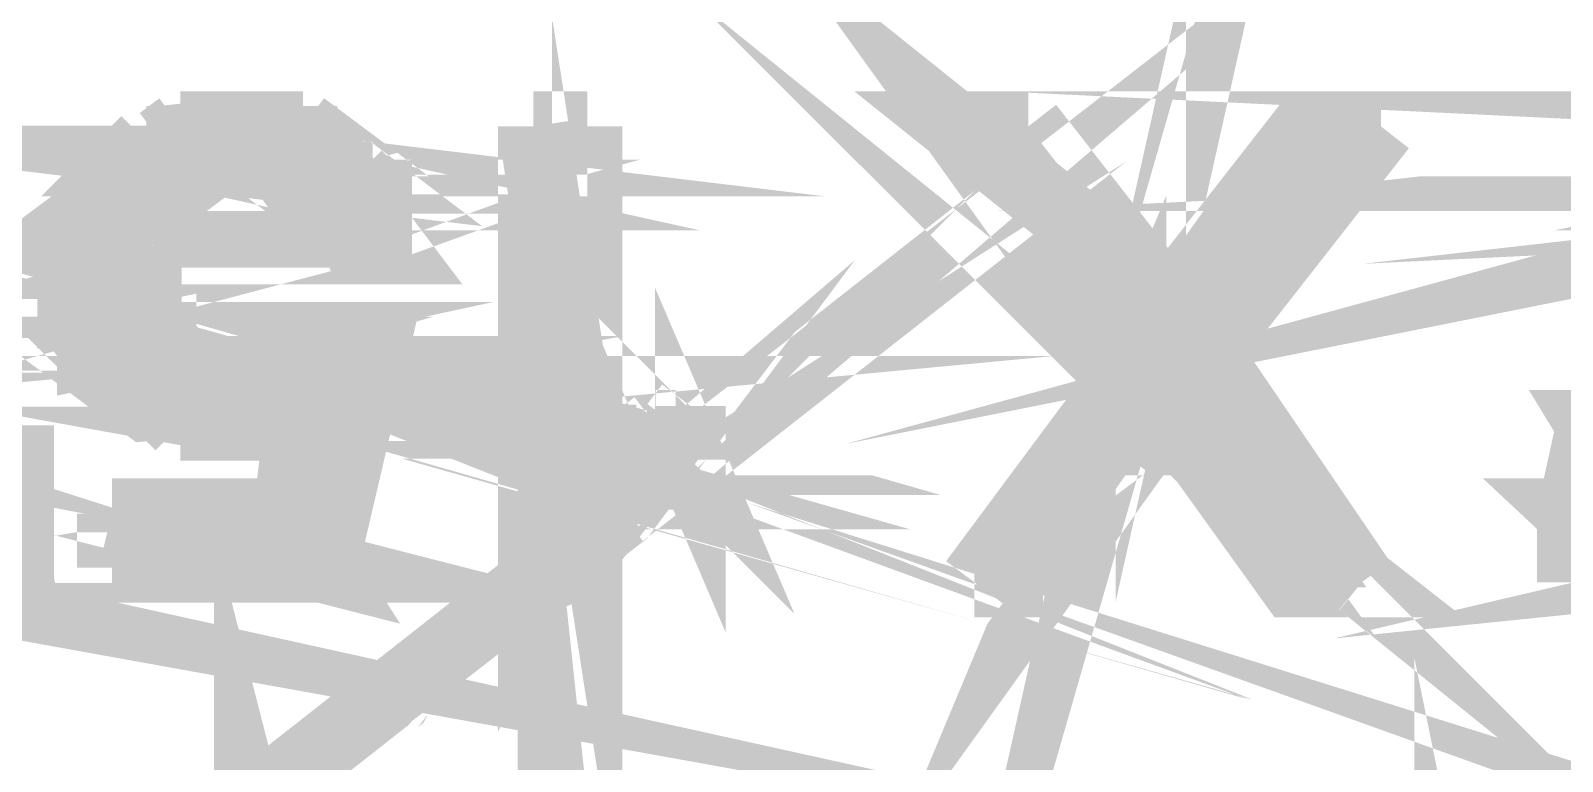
# Model space of a CAD drawing. Header units: inches. Extents: x -524 to 1067, y -71 to 1110.
# Drawn here: x 522.4 to 542.52, y 544.49 to 554.09 of the extents above; entities that cross this region are included whole.
import ezdxf

# ---------------------------------------------------------------- set-up
doc = ezdxf.new("R2010")
doc.units = ezdxf.units.IN
doc.header["$MEASUREMENT"] = 0
doc.layers.add('H', color=7, linetype='Continuous')
doc.layers.add('P', color=7, linetype='Continuous')

msp = doc.modelspace()

# ---------------------------------------------------------------- hatches: boundary and pattern name
at = {"layer": 'H', "linetype": 'Continuous'}
for points in [[(524.1781324295769, 552.5702747520654), (524.3679239997484, 552.8294132421072), (526.0431995902995, 552.8294132421072), (526.2366409983588, 552.5702747520654), (526.4957794884003, 552.5702747520654), (526.4957794884003, 552.3768333440061), (523.7255525314761, 552.3768333440061), (523.9189939395353, 552.5702747520654), (524.1781324295769, 552.5702747520654)], [(529.7112866676503, 548.1941191244599), (529.0032181173954, 546.7743321860626), (529.0032181173954, 552.8294132421072), (529.7112866676503, 552.8294132421072), (529.7112866676503, 548.1941191244599)], [(537.1168077422217, 550.7672548354373), (537.1168077422217, 550.5117661832835), (536.9233663341624, 549.6102562249696), (534.605719275339, 552.8294132421072), (535.5072292336529, 552.8294132421072), (537.1168077422217, 550.7672548354373)], [(537.8248762924763, 549.8000477951408), (537.3759462322635, 550.2526276932418), (537.3759462322635, 550.2526276932418), (537.6314348844171, 550.5738134273779), (537.6314348844171, 550.7672548354373), (539.2410133929859, 552.8294132421072), (540.1425233512998, 552.8294132421072), (537.3759462322635, 550.2526276932418), (537.3759462322635, 550.2526276932418), (540.1425233512998, 552.8294132421072), (537.8248762924763, 549.8000477951408), (537.8248762924763, 549.8000477951408)], [(523.4700638793222, 552.1176948539643), (524.8862009798318, 552.3768333440061), (524.62706248979, 552.1176948539643), (523.4700638793222, 552.1176948539643)], [(523.4700638793222, 552.1176948539643), (524.8862009798318, 552.3768333440061), (525.0759925500031, 552.3768333440061), (523.4700638793222, 552.1176948539643)], [(523.4700638793222, 552.1176948539643), (523.7255525314761, 552.3768333440061), (525.0759925500031, 552.3768333440061), (523.4700638793222, 552.1176948539643)], [(526.6855710585719, 552.1176948539643), (525.0759925500031, 552.3768333440061), (525.5285724481041, 552.3768333440061), (526.6855710585719, 552.1176948539643)], [(526.6855710585719, 552.1176948539643), (525.0759925500031, 552.3768333440061), (526.4957794884003, 552.3768333440061), (526.6855710585719, 552.1176948539643)], [(525.5285724481041, 552.1176948539643), (525.5285724481041, 552.3768333440061), (526.6855710585719, 552.1176948539643), (525.5285724481041, 552.1176948539643)], [(523.4700638793222, 551.9279032837931), (523.4700638793222, 552.1176948539643), (524.3679239997484, 552.1176948539643), (524.1781324295769, 551.9279032837931), (523.4700638793222, 551.9279032837931)], [(526.0431995902995, 551.9279032837931), (525.7877109381457, 552.1176948539643), (526.9447095486134, 551.9279032837931), (526.0431995902995, 551.9279032837931)], [(526.9447095486134, 551.9279032837931), (525.7877109381457, 552.1176948539643), (526.6855710585719, 552.1176948539643), (526.9447095486134, 551.9279032837931)], [(523.2109253892806, 551.6687647937513), (523.4700638793222, 551.9279032837931), (524.1781324295769, 551.9279032837931), (524.1781324295769, 551.6687647937513), (523.9189939395353, 551.475323385692), (523.9189939395353, 550.9606962434967), (523.0174839812212, 550.7672548354373), (523.0174839812212, 550.9606962434967), (523.2109253892806, 551.2198347335383), (523.2109253892806, 551.6687647937513)], [(526.2366409983588, 551.2198347335383), (526.2366409983588, 551.6687647937513), (526.0431995902995, 551.9279032837931), (526.9447095486134, 551.9279032837931), (526.9447095486134, 551.475323385692), (527.2038480386552, 551.2198347335383), (526.2366409983588, 551.2198347335383)], [(523.0174839812212, 550.7672548354373), (523.9189939395353, 550.9606962434967), (523.9189939395353, 550.7672548354373), (523.0174839812212, 550.7672548354373)], [(523.0174839812212, 550.5117661832835), (523.0174839812212, 550.7672548354373), (523.9189939395353, 550.7672548354373), (523.9189939395353, 550.2526276932418), (524.1781324295769, 550.0591862851826), (523.2109253892806, 549.8000477951408), (523.2109253892806, 550.2526276932418), (523.0174839812212, 550.5117661832835)], [(536.9233663341624, 549.6102562249696), (537.1168077422217, 550.5117661832835), (537.3759462322635, 550.5117661832835), (537.3759462322635, 550.2526276932418), (536.9233663341624, 549.6102562249696)], [(537.3759462322635, 550.2526276932418), (537.6314348844171, 550.5117661832835), (537.6314348844171, 550.5738134273779), (537.3759462322635, 550.2526276932418)], [(536.9233663341624, 549.6102562249696), (537.3759462322635, 550.2526276932418), (537.8248762924763, 549.8000477951408), (539.9490819432406, 546.7743321860626), (536.9233663341624, 549.6102562249696)], [(523.4700638793222, 549.6102562249696), (523.2109253892806, 549.8000477951408), (524.1781324295769, 550.0591862851826), (524.1781324295769, 549.8000477951408), (524.3679239997484, 549.8000477951408), (523.4700638793222, 549.6102562249696)], [(526.2366409983588, 547.0334706761043), (526.0431995902995, 549.3511177349278), (526.0431995902995, 549.8000477951408), (526.2366409983588, 550.0591862851826), (526.9447095486134, 550.0591862851826), (526.2366409983588, 547.0334706761043)], [(523.4700638793222, 549.6102562249696), (524.3679239997484, 549.8000477951408), (524.3679239997484, 549.6102562249696), (523.4700638793222, 549.6102562249696)], [(526.0431995902995, 549.3511177349278), (525.7877109381457, 549.6102562249696), (526.0431995902995, 549.8000477951408), (526.0431995902995, 549.3511177349278)], [(523.7255525314761, 549.3511177349278), (523.4700638793222, 549.6102562249696), (525.0759925500031, 549.6102562249696), (523.7255525314761, 549.3511177349278)], [(523.7255525314761, 549.3511177349278), (525.0759925500031, 549.6102562249696), (526.0431995902995, 549.3511177349278), (523.7255525314761, 549.3511177349278)], [(526.0431995902995, 549.3511177349278), (525.0759925500031, 549.6102562249696), (525.5285724481041, 549.6102562249696), (526.0431995902995, 549.3511177349278)], [(526.0431995902995, 549.3511177349278), (525.5285724481041, 549.6102562249696), (525.7877109381457, 549.6102562249696), (526.0431995902995, 549.3511177349278)], [(536.9233663341624, 548.4496077766137), (535.7663677236947, 546.7743321860626), (534.7991606833982, 546.7743321860626), (536.9233663341624, 549.6102562249696), (537.3759462322635, 549.1576763268686), (537.1168077422217, 548.77079351075), (537.3759462322635, 549.1576763268686), (536.9233663341624, 548.643049184673), (536.9233663341624, 548.643049184673), (537.1168077422217, 548.9021876747148), (537.0511106602391, 548.643049184673), (536.9233663341624, 548.643049184673), (536.9233663341624, 548.643049184673), (536.9233663341624, 548.4496077766137)], [(539.9490819432406, 546.7743321860626), (537.3759462322635, 549.1576763268686), (536.9233663341624, 549.6102562249696), (539.9490819432406, 546.7743321860626)], [(524.3679239997484, 548.9021876747148), (524.1781324295769, 549.1576763268686), (523.9189939395353, 549.1576763268686), (523.7255525314761, 549.3511177349278), (526.0431995902995, 549.3511177349278), (526.0431995902995, 549.1576763268686), (525.7877109381457, 549.1576763268686), (525.5285724481041, 548.9021876747148), (524.3679239997484, 548.9021876747148)], [(526.2366409983588, 547.0334706761043), (525.7877109381457, 547.7415392263591), (526.0431995902995, 549.3511177349278), (526.2366409983588, 547.0334706761043)], [(531.1310736060477, 548.4496077766137), (530.871935116006, 548.9021876747148), (531.1310736060477, 549.1576763268686), (531.1310736060477, 548.4496077766137)], [(539.9490819432406, 546.7743321860626), (537.6314348844171, 548.9021876747148), (537.3759462322635, 548.9021876747148), (537.3759462322635, 549.1576763268686), (539.9490819432406, 546.7743321860626)], [(531.1310736060477, 548.4496077766137), (530.4230050557928, 548.643049184673), (530.6784937079465, 548.9021876747148), (531.1310736060477, 548.4496077766137)], [(531.1310736060477, 548.4496077766137), (530.6784937079465, 548.9021876747148), (530.871935116006, 548.9021876747148), (531.1310736060477, 548.4496077766137)], [(539.9490819432406, 546.7743321860626), (537.6314348844171, 548.643049184673), (537.6314348844171, 548.9021876747148), (539.9490819432406, 546.7743321860626)], [(529.9704251576918, 548.4496077766137), (530.163866565751, 548.643049184673), (530.4230050557928, 548.643049184673), (531.1310736060477, 548.4496077766137), (529.9704251576918, 548.4496077766137)], [(538.9818749029441, 546.7743321860626), (537.8248762924763, 548.4496077766137), (537.6314348844171, 548.643049184673), (539.9490819432406, 546.7743321860626), (538.9818749029441, 546.7743321860626)], [(529.7112866676503, 548.1941191244599), (531.1310736060477, 548.4496077766137), (530.871935116006, 548.1941191244599), (529.7112866676503, 548.1941191244599)], [(529.7112866676503, 548.1941191244599), (529.9704251576918, 548.4496077766137), (531.1310736060477, 548.4496077766137), (529.7112866676503, 548.1941191244599)], [(530.4230050557928, 547.9349806344184), (529.0032181173954, 546.7743321860626), (529.7112866676503, 548.1941191244599), (530.6784937079465, 548.1941191244599), (530.6784937079465, 547.9349806344184), (530.4230050557928, 547.9349806344184)], [(529.0032181173954, 546.7743321860626), (530.4230050557928, 547.9349806344184), (530.163866565751, 547.7415392263591), (529.0032181173954, 546.7743321860626)], [(523.4700638793222, 547.0334706761043), (523.4700638793222, 547.7415392263591), (526.2366409983588, 547.0334706761043), (523.4700638793222, 547.0334706761043)], [(526.2366409983588, 547.0334706761043), (523.4700638793222, 547.7415392263591), (525.7877109381457, 547.7415392263591), (526.2366409983588, 547.0334706761043)], [(529.0032181173954, 546.7743321860626), (529.9704251576918, 547.5480978182999), (529.9704251576918, 547.7415392263591), (530.163866565751, 547.7415392263591), (529.9704251576918, 547.5480978182999), (529.9704251576918, 547.4824007363173), (529.0032181173954, 546.7743321860626)], [(529.0032181173954, 546.7743321860626), (529.9704251576918, 547.4824007363173), (529.7112866676503, 547.2926091661459), (529.0032181173954, 546.7743321860626)], [(529.0032181173954, 546.7743321860626), (529.7112866676503, 547.2926091661459), (529.5214950974787, 547.0334706761043), (529.0032181173954, 546.7743321860626)], [(529.0032181173954, 546.7743321860626), (529.5214950974787, 547.0334706761043), (529.5214950974787, 546.7743321860626), (529.0032181173954, 546.7743321860626)]]:
    msp.add_hatch(color=256, dxfattribs=at).paths.add_polyline_path(points)

# ---------------------------------------------------------------- linework, layer by layer
at = {"layer": 'P', "const_width": 0.927058823529412}
for points in [[(537.1168077422217, 550.5117661832835), (536.8576692521799, 549.6102562249696), (537.1168077422217, 550.7672548354374), (537.1168077422217, 550.5117661832835)], [(530.3573079738105, 548.0006777164008), (530.163866565751, 547.7415392263592), (529.0032181173954, 546.8400292680451), (530.3573079738105, 548.0006777164008)], [(525.5285724481041, 552.3768333440062), (526.6855710585719, 552.1833919359469), (525.2694339580626, 552.3768333440062)], [(537.1168077422217, 550.7672548354374), (534.5400221933564, 552.8294132421072), (536.8576692521799, 549.6102562249696)], [(546.8363260377289, 551.9279032837932), (546.1282574874742, 551.7344618757338), (547.0954645277704, 551.9279032837932), (546.8363260377289, 551.9279032837932)], [(529.0032181173954, 552.8294132421072), (529.7112866676503, 548.2561663685544), (529.7112866676503, 552.8294132421072)], [(525.0759925500031, 549.6102562249696), (525.977502508317, 549.3511177349278), (525.2694339580626, 549.6102562249696)], [(525.977502508317, 552.8294132421072), (524.1124353475946, 552.6359718340477)], [(524.1124353475946, 552.6359718340477), (524.3679239997484, 552.8294132421072)], [(525.977502508317, 552.8294132421072), (524.1124353475946, 552.6359718340477)], [(524.1124353475946, 552.6359718340477), (526.2366409983588, 552.6359718340477), (525.977502508317, 552.8294132421072)], [(524.5613654078077, 552.8294132421072), (525.7877109381457, 552.8294132421072), (524.3679239997484, 552.8294132421072), (524.5613654078077, 552.8294132421072)], [(525.7877109381457, 552.8294132421072), (524.3679239997484, 552.8294132421072), (525.977502508317, 552.8294132421072), (525.7877109381457, 552.8294132421072)], [(524.3679239997484, 552.8294132421072), (525.977502508317, 552.8294132421072), (524.3679239997484, 552.8294132421072), (524.3679239997484, 552.8294132421072), (525.977502508317, 552.8294132421072), (524.3679239997484, 552.8294132421072)], [(525.977502508317, 552.8294132421072), (525.977502508317, 552.8294132421072), (524.3679239997484, 552.8294132421072)], [(525.5285724481041, 552.8294132421072), (524.5613654078077, 552.8294132421072)], [(524.5613654078077, 552.8294132421072), (524.8205038978492, 552.8294132421072)], [(525.5285724481041, 552.8294132421072), (524.5613654078077, 552.8294132421072), (525.7877109381457, 552.8294132421072), (525.5285724481041, 552.8294132421072)], [(525.2694339580626, 552.8294132421072), (525.0759925500031, 552.8294132421072), (524.8205038978492, 552.8294132421072), (525.0759925500031, 552.8294132421072)], [(525.2694339580626, 552.8294132421072), (524.8205038978492, 552.8294132421072), (525.5285724481041, 552.8294132421072), (525.2694339580626, 552.8294132421072)], [(524.8205038978492, 552.8294132421072), (525.5285724481041, 552.8294132421072)], [(525.5285724481041, 552.8294132421072), (524.8205038978492, 552.8294132421072)], [(524.8205038978492, 552.8294132421072), (524.8205038978492, 552.8294132421072)], [(525.5285724481041, 552.8294132421072), (524.8205038978492, 552.8294132421072)], [(524.8205038978492, 552.8294132421072), (525.5285724481041, 552.8294132421072), (525.5285724481041, 552.8294132421072), (524.8205038978492, 552.8294132421072)], [(525.0759925500031, 552.8294132421072), (525.2694339580626, 552.8294132421072)], [(529.7112866676503, 552.8294132421072), (529.0032181173954, 552.8294132421072)], [(529.0032181173954, 552.8294132421072), (529.7112866676503, 548.2561663685544)], [(529.7112866676503, 548.2561663685544), (529.0032181173954, 546.8400292680451), (529.0032181173954, 552.8294132421072)], [(537.1168077422217, 550.7672548354374), (534.5400221933564, 552.8294132421072), (535.5072292336529, 552.8294132421072)], [(535.5072292336529, 552.8294132421072), (537.1168077422217, 550.7672548354374)], [(558.2347697616751, 552.8294132421072), (554.2418471123005, 552.8294132421072), (558.2347697616751, 552.6359718340477), (558.2347697616751, 552.8294132421072)], [(540.1425233512998, 552.8294132421072), (537.3759462322635, 550.3183247752243), (537.8248762924763, 549.8657448771235)], [(540.1425233512998, 552.8294132421072), (537.3759462322635, 550.3183247752243)], [(537.3759462322635, 550.3183247752243), (539.1753163110034, 552.8294132421072), (540.1425233512998, 552.8294132421072)], [(537.3759462322635, 550.3183247752243), (539.1753163110034, 552.8294132421072)], [(539.1753163110034, 552.8294132421072), (537.5657378024348, 550.5117661832835)], [(539.1753163110034, 552.8294132421072), (537.5657378024348, 550.5117661832835)], [(537.5657378024348, 550.7672548354374), (539.1753163110034, 552.8294132421072)], [(537.8248762924763, 549.8657448771235), (540.1425233512998, 552.8294132421072)], [(558.2347697616751, 552.3768333440062), (554.2418471123005, 552.1833919359469), (558.2347697616751, 552.6359718340477), (558.2347697616751, 552.3768333440062)], [(563.0598554494936, 552.8294132421072), (559.1326298821014, 552.8294132421072), (563.0598554494936, 552.6359718340477)], [(526.430082406418, 552.3768333440062), (523.6598554494935, 552.3768333440062), (523.9189939395353, 552.6359718340477)], [(524.1124353475946, 552.6359718340477), (526.2366409983588, 552.6359718340477), (523.9189939395353, 552.6359718340477)], [(523.9189939395353, 552.6359718340477), (524.1124353475946, 552.6359718340477)], [(526.2366409983588, 552.6359718340477), (523.9189939395353, 552.6359718340477)], [(523.9189939395353, 552.6359718340477), (526.430082406418, 552.6359718340477), (526.2366409983588, 552.6359718340477)], [(523.9189939395353, 552.6359718340477), (526.430082406418, 552.6359718340477)], [(526.430082406418, 552.6359718340477), (523.9189939395353, 552.6359718340477), (523.9189939395353, 552.6359718340477), (526.430082406418, 552.6359718340477)], [(523.9189939395353, 552.6359718340477), (526.430082406418, 552.3768333440062), (526.430082406418, 552.6359718340477)], [(523.9189939395353, 552.6359718340477), (526.430082406418, 552.3768333440062)], [(548.964181526381, 552.6359718340477), (546.6465344675576, 552.3768333440062), (549.1539730965524, 552.3768333440062), (548.964181526381, 552.6359718340477)], [(546.6465344675576, 552.6359718340477), (548.964181526381, 552.6359718340477), (546.6465344675576, 552.6359718340477), (548.964181526381, 552.6359718340477), (546.6465344675576, 552.3768333440062)], [(526.430082406418, 552.3768333440062), (525.0759925500031, 552.3768333440062), (526.6855710585719, 552.1833919359469), (526.430082406418, 552.3768333440062)], [(535.7006706417121, 546.8400292680451), (536.8576692521799, 549.6102562249696), (534.7991606833982, 546.8400292680451)], [(557.9756312716333, 552.1833919359469), (554.2418471123005, 552.1833919359469), (558.2347697616751, 552.3768333440062), (557.9756312716333, 552.1833919359469)], [(562.80436679734, 552.1833919359469), (559.1326298821014, 552.1833919359469), (563.0598554494936, 552.3768333440062), (562.80436679734, 552.1833919359469)], [(525.2694339580626, 552.3768333440062), (525.0759925500031, 552.3768333440062), (526.6855710585719, 552.1833919359469)], [(524.3679239997484, 552.1833919359469), (523.4700638793222, 552.1833919359469), (524.1124353475946, 551.9279032837932), (524.3679239997484, 552.1833919359469)], [(523.4700638793222, 552.1833919359469), (524.1124353475946, 551.9279032837932), (523.4700638793222, 551.9279032837932)], [(525.977502508317, 551.9279032837932), (526.9447095486134, 551.9279032837932), (525.7877109381457, 552.1833919359469)], [(524.8205038978492, 552.3768333440062), (524.5613654078077, 552.1833919359469), (523.4700638793222, 552.1833919359469)], [(523.4700638793222, 552.1833919359469), (524.8205038978492, 552.3768333440062)], [(525.0759925500031, 552.3768333440062), (523.4700638793222, 552.1833919359469), (525.0759925500031, 552.3768333440062)], [(525.0759925500031, 552.3768333440062), (523.6598554494935, 552.3768333440062), (525.0759925500031, 552.3768333440062), (523.6598554494935, 552.3768333440062), (523.4700638793222, 552.1833919359469)], [(523.4700638793222, 552.1833919359469), (525.0759925500031, 552.3768333440062)], [(524.5613654078077, 552.1833919359469), (523.4700638793222, 552.1833919359469), (524.5613654078077, 552.1833919359469)], [(523.4700638793222, 551.9279032837932), (523.4700638793222, 552.1833919359469)], [(524.5613654078077, 552.1833919359469), (523.4700638793222, 552.1833919359469), (523.4700638793222, 552.1833919359469), (524.5613654078077, 552.1833919359469), (523.4700638793222, 552.1833919359469), (524.5613654078077, 552.1833919359469), (523.4700638793222, 552.1833919359469)], [(524.5613654078077, 552.1833919359469), (524.5613654078077, 552.1833919359469), (523.4700638793222, 552.1833919359469)], [(525.0759925500031, 552.3768333440062), (523.6598554494935, 552.3768333440062), (525.0759925500031, 552.3768333440062), (523.6598554494935, 552.3768333440062), (526.430082406418, 552.3768333440062), (525.0759925500031, 552.3768333440062)], [(526.430082406418, 552.3768333440062), (523.6598554494935, 552.3768333440062), (526.430082406418, 552.3768333440062), (523.6598554494935, 552.3768333440062), (523.6598554494935, 552.3768333440062), (526.430082406418, 552.3768333440062)], [(525.2694339580626, 552.3768333440062), (525.5285724481041, 552.3768333440062)], [(526.6855710585719, 552.1833919359469), (525.2694339580626, 552.3768333440062)], [(525.5285724481041, 552.3768333440062), (526.6855710585719, 552.1833919359469), (525.5285724481041, 552.3768333440062)], [(525.5285724481041, 552.1833919359469), (526.6855710585719, 552.1833919359469), (525.5285724481041, 552.1833919359469)], [(525.5285724481041, 552.1833919359469), (526.6855710585719, 552.1833919359469), (526.6855710585719, 552.1833919359469), (525.5285724481041, 552.1833919359469)], [(525.7877109381457, 552.1833919359469), (525.977502508317, 551.9279032837932)], [(525.7877109381457, 552.1833919359469), (526.6855710585719, 552.1833919359469), (525.7877109381457, 552.1833919359469), (525.7877109381457, 552.1833919359469), (526.6855710585719, 552.1833919359469)], [(525.7877109381457, 552.1833919359469), (526.9447095486134, 551.9279032837932)], [(526.9447095486134, 551.9279032837932), (526.6855710585719, 552.1833919359469)], [(524.1124353475946, 551.9279032837932), (523.2109253892806, 551.7344618757338), (523.4700638793222, 551.9279032837932)], [(526.9447095486134, 551.7344618757338), (526.2366409983588, 551.7344618757338), (526.9447095486134, 551.9279032837932), (526.9447095486134, 551.7344618757338)], [(529.2623566074369, 541.0477365399303), (529.2623566074369, 543.8143136589667), (529.9047280757095, 537.7628824408102)], [(529.9047280757095, 547.5480978183), (529.7112866676503, 547.2926091661459), (529.0032181173954, 546.8400292680451), (529.9047280757095, 547.5480978183)], [(524.1124353475946, 551.9279032837932), (523.2109253892806, 551.7344618757338)], [(524.1124353475946, 551.9279032837932), (523.4700638793222, 551.9279032837932), (524.1124353475946, 551.9279032837932), (523.4700638793222, 551.9279032837932), (524.1124353475946, 551.9279032837932), (524.1124353475946, 551.9279032837932), (523.4700638793222, 551.9279032837932)], [(526.2366409983588, 551.7344618757338), (526.9447095486134, 551.9279032837932), (525.977502508317, 551.9279032837932), (526.2366409983588, 551.7344618757338)], [(526.9447095486134, 551.475323385692), (526.2366409983588, 551.475323385692), (526.9447095486134, 551.7344618757338), (526.9447095486134, 551.475323385692)], [(524.1124353475946, 551.7344618757338), (524.1124353475946, 551.9279032837932)], [(526.9447095486134, 551.9279032837932), (525.977502508317, 551.9279032837932), (525.977502508317, 551.9279032837932)], [(525.977502508317, 551.9279032837932), (526.9447095486134, 551.9279032837932)], [(525.977502508317, 551.9279032837932), (526.9447095486134, 551.9279032837932)], [(526.9447095486134, 551.9279032837932), (526.9447095486134, 551.9279032837932), (525.977502508317, 551.9279032837932)], [(546.1282574874742, 551.7344618757338), (547.0954645277704, 551.9279032837932), (546.1282574874742, 551.9279032837932), (546.1282574874742, 551.7344618757338)], [(523.2109253892806, 551.7344618757338), (524.1124353475946, 551.7344618757338)], [(523.2109253892806, 551.7344618757338), (524.1124353475946, 551.7344618757338)], [(524.1124353475946, 551.7344618757338), (523.2109253892806, 551.7344618757338), (523.2109253892806, 551.7344618757338), (524.1124353475946, 551.7344618757338)], [(523.2109253892806, 551.7344618757338), (523.9189939395353, 551.475323385692)], [(523.2109253892806, 551.7344618757338), (523.9189939395353, 551.475323385692)], [(523.2109253892806, 551.475323385692), (523.2109253892806, 551.7344618757338)], [(523.9189939395353, 551.475323385692), (524.1124353475946, 551.7344618757338)], [(526.2366409983588, 551.475323385692), (526.9447095486134, 551.7344618757338)], [(526.9447095486134, 551.7344618757338), (526.2366409983588, 551.7344618757338)], [(526.2366409983588, 551.7344618757338), (526.2366409983588, 551.475323385692)], [(516.7069142730231, 547.5480978183), (518.1230513735325, 547.2926091661459), (516.9660527630647, 547.5480978183)], [(522.243718348984, 546.8400292680451), (521.7947882887711, 548.9021876747149), (521.6013468807118, 546.8400292680451), (522.243718348984, 546.8400292680451)], [(523.9189939395353, 551.475323385692), (523.2109253892806, 551.475323385692)], [(523.9189939395353, 551.475323385692), (523.2109253892806, 551.475323385692), (523.9189939395353, 551.475323385692), (523.9189939395353, 551.475323385692), (523.2109253892806, 551.475323385692)], [(523.9189939395353, 551.475323385692), (523.2109253892806, 551.2198347335384), (523.2109253892806, 551.475323385692)], [(523.9189939395353, 551.475323385692), (523.2109253892806, 551.2198347335384)], [(529.9047280757095, 547.5480978183), (529.0032181173954, 546.8400292680451), (529.9047280757095, 547.7415392263592), (529.9047280757095, 547.5480978183)], [(523.9189939395353, 551.2198347335384), (523.9189939395353, 551.475323385692)], [(527.1381509566727, 551.2198347335384), (526.2366409983588, 551.2198347335384), (526.9447095486134, 551.475323385692), (527.1381509566727, 551.2198347335384)], [(526.2366409983588, 551.2198347335384), (526.9447095486134, 551.475323385692)], [(526.9447095486134, 551.475323385692), (526.2366409983588, 551.475323385692), (526.2366409983588, 551.2198347335384)], [(526.9447095486134, 551.475323385692), (526.2366409983588, 551.475323385692)], [(526.2366409983588, 551.475323385692), (526.9447095486134, 551.475323385692), (526.9447095486134, 551.475323385692), (526.2366409983588, 551.475323385692)], [(526.9447095486134, 551.475323385692), (526.2366409983588, 551.475323385692)], [(526.2366409983588, 551.475323385692), (526.2366409983588, 551.475323385692)], [(535.7006706417121, 546.8400292680451), (536.8576692521799, 549.6102562249696), (536.8576692521799, 548.4496077766138), (535.7006706417121, 546.8400292680451)], [(523.9189939395353, 551.0263933254791), (522.9517868992389, 551.0263933254791), (523.2109253892806, 551.2198347335384)], [(523.2109253892806, 551.2198347335384), (523.9189939395353, 551.2198347335384)], [(523.2109253892806, 551.2198347335384), (523.9189939395353, 551.2198347335384), (523.2109253892806, 551.2198347335384), (523.2109253892806, 551.2198347335384), (523.9189939395353, 551.2198347335384)], [(523.2109253892806, 551.2198347335384), (523.9189939395353, 551.0263933254791)], [(523.2109253892806, 551.2198347335384), (523.9189939395353, 551.0263933254791)], [(523.9189939395353, 551.0263933254791), (523.9189939395353, 551.2198347335384)], [(523.9189939395353, 551.0263933254791), (522.9517868992389, 550.7672548354374), (523.9189939395353, 551.0263933254791), (522.9517868992389, 550.7672548354374)], [(522.9517868992389, 550.7672548354374), (523.9189939395353, 550.7672548354374), (523.9189939395353, 551.0263933254791)], [(523.9189939395353, 551.0263933254791), (522.9517868992389, 551.0263933254791)], [(522.9517868992389, 551.0263933254791), (523.9189939395353, 551.0263933254791)], [(522.9517868992389, 551.0263933254791), (523.9189939395353, 551.0263933254791)], [(523.9189939395353, 551.0263933254791), (522.9517868992389, 550.7672548354374), (522.9517868992389, 551.0263933254791)], [(523.9189939395353, 551.0263933254791), (523.9189939395353, 551.0263933254791)], [(515.805404314709, 549.6102562249696), (517.1594941711239, 549.3511177349278), (515.5499156625553, 549.8657448771235), (515.805404314709, 549.6102562249696)], [(523.9189939395353, 550.7672548354374), (522.9517868992389, 550.5117661832835), (523.9189939395353, 550.5117661832835), (523.9189939395353, 550.7672548354374)], [(530.6127966259642, 548.0006777164008), (529.7112866676503, 548.2561663685544), (530.3573079738105, 548.0006777164008), (530.6127966259642, 548.0006777164008)], [(522.9517868992389, 550.7672548354374), (523.9189939395353, 550.7672548354374)], [(523.9189939395353, 550.7672548354374), (522.9517868992389, 550.7672548354374)], [(522.9517868992389, 550.7672548354374), (523.9189939395353, 550.7672548354374)], [(523.9189939395353, 550.7672548354374), (522.9517868992389, 550.5117661832835), (522.9517868992389, 550.7672548354374)], [(536.8576692521799, 549.6102562249696), (537.1168077422217, 550.7672548354374)], [(537.5657378024348, 550.5117661832835), (537.5657378024348, 550.7672548354374)], [(537.5657378024348, 550.5117661832835), (537.5657378024348, 550.7672548354374), (537.5657378024348, 550.5117661832835)], [(537.5657378024348, 550.7672548354374), (537.5657378024348, 550.7672548354374), (537.5657378024348, 550.7672548354374)], [(522.9517868992389, 550.5117661832835), (523.9189939395353, 550.5117661832835)], [(523.2109253892806, 550.3183247752243), (522.9517868992389, 550.5117661832835)], [(523.9189939395353, 550.5117661832835), (523.2109253892806, 550.3183247752243)], [(523.9189939395353, 550.5117661832835), (523.2109253892806, 550.3183247752243)], [(523.2109253892806, 550.3183247752243), (523.9189939395353, 550.3183247752243), (523.9189939395353, 550.5117661832835)], [(536.8576692521799, 549.6102562249696), (537.3759462322635, 550.5117661832835)], [(536.8576692521799, 549.6102562249696), (537.3759462322635, 550.5117661832835)], [(537.1168077422217, 550.5117661832835), (536.8576692521799, 549.6102562249696)], [(537.3759462322635, 550.5117661832835), (537.1168077422217, 550.5117661832835)], [(537.5657378024348, 550.5117661832835), (537.3759462322635, 550.3183247752243)], [(537.3759462322635, 550.5117661832835), (537.3759462322635, 550.3183247752243)], [(523.2109253892806, 550.3183247752243), (523.9189939395353, 550.3183247752243), (523.2109253892806, 550.3183247752243), (523.2109253892806, 550.3183247752243), (523.9189939395353, 550.3183247752243), (523.2109253892806, 550.3183247752243)], [(523.9189939395353, 550.3183247752243), (523.9189939395353, 550.3183247752243), (523.2109253892806, 550.3183247752243)], [(523.9189939395353, 550.3183247752243), (523.2109253892806, 550.0591862851827), (523.2109253892806, 550.3183247752243)], [(523.9189939395353, 550.3183247752243), (523.2109253892806, 550.0591862851827)], [(523.2109253892806, 550.0591862851827), (524.1124353475946, 550.0591862851827), (523.9189939395353, 550.3183247752243)], [(530.871935116006, 548.9021876747149), (531.0653765240652, 548.4496077766138), (531.0653765240652, 549.1576763268686)], [(537.8248762924763, 549.8657448771235), (536.8576692521799, 549.6102562249696), (537.3759462322635, 550.3183247752243)], [(537.3759462322635, 550.3183247752243), (536.8576692521799, 549.6102562249696)], [(537.3759462322635, 550.3183247752243), (537.8248762924763, 549.8657448771235)], [(524.1124353475946, 550.0591862851827), (523.2109253892806, 549.8657448771235), (524.1124353475946, 550.0591862851827), (523.2109253892806, 549.8657448771235), (524.1124353475946, 549.8657448771235), (524.1124353475946, 550.0591862851827)], [(523.2109253892806, 550.0591862851827), (524.1124353475946, 550.0591862851827), (523.2109253892806, 549.8657448771235), (523.2109253892806, 550.0591862851827)], [(526.2366409983588, 550.0591862851827), (525.977502508317, 549.8657448771235)], [(526.2366409983588, 547.0334706761043), (526.2366409983588, 550.0591862851827)], [(526.2366409983588, 547.0334706761043), (526.2366409983588, 550.0591862851827)], [(526.2366409983588, 550.0591862851827), (526.9447095486134, 550.0591862851827), (526.2366409983588, 547.0334706761043)], [(526.2366409983588, 550.0591862851827), (526.9447095486134, 550.0591862851827), (526.2366409983588, 550.0591862851827), (526.2366409983588, 550.0591862851827)], [(530.6127966259642, 548.9021876747149), (531.0653765240652, 548.4496077766138), (530.871935116006, 548.9021876747149)], [(523.2109253892806, 549.8657448771235), (524.3679239997484, 549.8657448771235), (523.4700638793222, 549.6102562249696), (523.2109253892806, 549.8657448771235)], [(523.2109253892806, 549.8657448771235), (524.1124353475946, 549.8657448771235), (523.2109253892806, 549.8657448771235), (523.2109253892806, 549.8657448771235), (524.1124353475946, 549.8657448771235)], [(523.2109253892806, 549.8657448771235), (524.3679239997484, 549.8657448771235), (524.1124353475946, 549.8657448771235)], [(524.3679239997484, 549.8657448771235), (523.4700638793222, 549.6102562249696)], [(524.3679239997484, 549.6102562249696), (524.3679239997484, 549.8657448771235)], [(525.977502508317, 549.8657448771235), (525.7877109381457, 549.6102562249696), (525.977502508317, 549.3511177349278)], [(525.977502508317, 549.3511177349278), (525.977502508317, 549.8657448771235)], [(525.977502508317, 549.8657448771235), (525.977502508317, 549.3511177349278), (525.977502508317, 549.8657448771235)], [(525.977502508317, 549.8657448771235), (525.977502508317, 549.8657448771235)], [(525.977502508317, 549.3511177349278), (525.977502508317, 549.8657448771235)], [(525.977502508317, 549.8657448771235), (526.2366409983588, 547.0334706761043)], [(525.977502508317, 549.8657448771235), (526.2366409983588, 547.0334706761043)], [(537.8248762924763, 549.8657448771235), (536.8576692521799, 549.6102562249696), (539.8833848612583, 546.8400292680451)], [(539.8833848612583, 546.8400292680451), (537.8248762924763, 549.8657448771235)], [(525.0759925500031, 549.6102562249696), (523.6598554494935, 549.3511177349278), (525.977502508317, 549.3511177349278)], [(523.4700638793222, 549.6102562249696), (525.0759925500031, 549.6102562249696), (523.6598554494935, 549.3511177349278), (523.4700638793222, 549.6102562249696)], [(524.8205038978492, 549.6102562249696), (523.4700638793222, 549.6102562249696), (524.8205038978492, 549.6102562249696), (523.4700638793222, 549.6102562249696), (525.0759925500031, 549.6102562249696), (524.8205038978492, 549.6102562249696)], [(524.8205038978492, 549.6102562249696), (523.4700638793222, 549.6102562249696), (524.5613654078077, 549.6102562249696)], [(523.4700638793222, 549.6102562249696), (524.5613654078077, 549.6102562249696)], [(524.5613654078077, 549.6102562249696), (523.4700638793222, 549.6102562249696)], [(523.4700638793222, 549.6102562249696), (523.4700638793222, 549.6102562249696)], [(524.5613654078077, 549.6102562249696), (523.4700638793222, 549.6102562249696)], [(523.4700638793222, 549.6102562249696), (524.3679239997484, 549.6102562249696), (524.5613654078077, 549.6102562249696)], [(523.4700638793222, 549.6102562249696), (524.3679239997484, 549.6102562249696)], [(525.0759925500031, 549.6102562249696), (523.6598554494935, 549.3511177349278), (525.0759925500031, 549.6102562249696), (525.0759925500031, 549.6102562249696)], [(524.5613654078077, 549.6102562249696), (524.8205038978492, 549.6102562249696)], [(525.977502508317, 549.3511177349278), (525.0759925500031, 549.6102562249696)], [(525.2694339580626, 549.6102562249696), (525.0759925500031, 549.6102562249696)], [(525.977502508317, 549.3511177349278), (525.2694339580626, 549.6102562249696)], [(525.2694339580626, 549.6102562249696), (525.5285724481041, 549.6102562249696)], [(525.5285724481041, 549.6102562249696), (525.977502508317, 549.3511177349278)], [(525.5285724481041, 549.6102562249696), (525.977502508317, 549.3511177349278), (525.5285724481041, 549.6102562249696)], [(525.5285724481041, 549.6102562249696), (525.5285724481041, 549.6102562249696)], [(525.7877109381457, 549.6102562249696), (525.977502508317, 549.3511177349278), (525.7877109381457, 549.6102562249696)], [(525.7877109381457, 549.6102562249696), (525.977502508317, 549.3511177349278), (525.7877109381457, 549.6102562249696), (525.7877109381457, 549.6102562249696)], [(536.8576692521799, 549.6102562249696), (537.3759462322635, 549.1576763268686)], [(539.8833848612583, 546.8400292680451), (536.8576692521799, 549.6102562249696)], [(536.8576692521799, 549.6102562249696), (536.8576692521799, 548.4496077766138)], [(536.8576692521799, 548.4496077766138), (537.3759462322635, 549.1576763268686), (536.8576692521799, 549.6102562249696)], [(523.9189939395353, 549.1576763268686), (525.977502508317, 549.3511177349278), (525.977502508317, 549.1576763268686)], [(523.9189939395353, 549.1576763268686), (525.977502508317, 549.3511177349278), (523.6598554494935, 549.3511177349278), (523.9189939395353, 549.1576763268686)], [(523.6598554494935, 549.3511177349278), (525.977502508317, 549.3511177349278), (523.6598554494935, 549.3511177349278), (523.6598554494935, 549.3511177349278)], [(525.977502508317, 549.3511177349278), (525.7877109381457, 547.7415392263592), (526.2366409983588, 547.0334706761043)], [(526.2366409983588, 547.0334706761043), (525.977502508317, 549.3511177349278)], [(526.2366409983588, 547.0334706761043), (525.977502508317, 549.3511177349278)], [(536.8576692521799, 548.7087462666556), (537.1168077422217, 548.9021876747149), (537.1168077422217, 548.7087462666556), (536.8576692521799, 548.7087462666556)], [(525.5285724481041, 548.9021876747149), (524.1124353475946, 549.1576763268686), (525.7877109381457, 549.1576763268686)], [(525.7877109381457, 549.1576763268686), (523.9189939395353, 549.1576763268686), (524.1124353475946, 549.1576763268686)], [(525.7877109381457, 549.1576763268686), (523.9189939395353, 549.1576763268686), (525.977502508317, 549.1576763268686), (525.7877109381457, 549.1576763268686)], [(523.9189939395353, 549.1576763268686), (525.977502508317, 549.1576763268686), (523.9189939395353, 549.1576763268686), (523.9189939395353, 549.1576763268686), (525.977502508317, 549.1576763268686)], [(525.5285724481041, 548.9021876747149), (524.1124353475946, 549.1576763268686)], [(524.1124353475946, 549.1576763268686), (524.3679239997484, 548.9021876747149)], [(524.1124353475946, 549.1576763268686), (525.7877109381457, 549.1576763268686)], [(525.7877109381457, 549.1576763268686), (525.5285724481041, 548.9021876747149)], [(531.0653765240652, 549.1576763268686), (530.871935116006, 548.9021876747149)], [(531.0653765240652, 548.4496077766138), (531.0653765240652, 549.1576763268686)], [(531.0653765240652, 549.1576763268686), (531.0653765240652, 549.1576763268686)], [(531.0653765240652, 549.1576763268686), (531.0653765240652, 548.4496077766138)], [(536.8576692521799, 548.4496077766138), (537.3759462322635, 549.1576763268686)], [(537.3759462322635, 549.1576763268686), (536.8576692521799, 548.7087462666556), (536.8576692521799, 548.4496077766138)], [(537.3759462322635, 549.1576763268686), (536.8576692521799, 548.7087462666556)], [(536.8576692521799, 548.7087462666556), (537.1168077422217, 548.9021876747149), (537.3759462322635, 549.1576763268686)], [(539.8833848612583, 546.8400292680451), (537.3759462322635, 548.9021876747149), (537.3759462322635, 549.1576763268686)], [(537.3759462322635, 549.1576763268686), (539.8833848612583, 546.8400292680451)], [(537.3759462322635, 549.1576763268686), (539.8833848612583, 546.8400292680451)], [(537.3759462322635, 549.1576763268686), (539.8833848612583, 546.8400292680451), (537.3759462322635, 549.1576763268686)], [(537.3759462322635, 549.1576763268686), (537.3759462322635, 549.1576763268686)], [(522.243718348984, 546.8400292680451), (521.7947882887711, 548.9021876747149), (522.243718348984, 548.9021876747149)], [(522.243718348984, 548.9021876747149), (522.243718348984, 548.0006777164008), (522.243718348984, 548.9021876747149)], [(522.243718348984, 548.9021876747149), (522.243718348984, 548.9021876747149)], [(522.243718348984, 548.0006777164008), (522.243718348984, 548.9021876747149), (522.243718348984, 546.8400292680451)], [(522.243718348984, 548.9021876747149), (522.243718348984, 546.8400292680451)], [(524.5613654078077, 548.9021876747149), (525.2694339580626, 548.9021876747149), (524.3679239997484, 548.9021876747149), (524.5613654078077, 548.9021876747149)], [(525.2694339580626, 548.9021876747149), (524.3679239997484, 548.9021876747149), (525.5285724481041, 548.9021876747149)], [(524.3679239997484, 548.9021876747149), (525.5285724481041, 548.9021876747149), (524.3679239997484, 548.9021876747149), (524.3679239997484, 548.9021876747149), (525.5285724481041, 548.9021876747149), (524.3679239997484, 548.9021876747149)], [(525.5285724481041, 548.9021876747149), (525.5285724481041, 548.9021876747149), (524.3679239997484, 548.9021876747149)], [(524.8205038978492, 548.9021876747149), (524.5613654078077, 548.9021876747149)], [(524.5613654078077, 548.9021876747149), (524.8205038978492, 548.9021876747149)], [(525.0759925500031, 548.9021876747149), (524.5613654078077, 548.9021876747149), (525.2694339580626, 548.9021876747149), (525.0759925500031, 548.9021876747149)], [(524.8205038978492, 548.9021876747149), (524.8205038978492, 548.9021876747149), (524.8205038978492, 548.9021876747149)], [(525.0759925500031, 548.9021876747149), (525.0759925500031, 548.9021876747149), (525.0759925500031, 548.9021876747149)], [(525.5285724481041, 548.9021876747149), (525.2694339580626, 548.9021876747149)], [(529.9047280757095, 548.4496077766138), (531.0653765240652, 548.4496077766138), (530.163866565751, 548.7087462666556), (529.9047280757095, 548.4496077766138)], [(530.3573079738105, 548.7087462666556), (530.6127966259642, 548.9021876747149)], [(530.6127966259642, 548.9021876747149), (531.0653765240652, 548.4496077766138)], [(530.871935116006, 548.9021876747149), (530.6127966259642, 548.9021876747149)], [(531.0653765240652, 548.4496077766138), (530.871935116006, 548.9021876747149)], [(530.871935116006, 548.9021876747149), (530.871935116006, 548.9021876747149)], [(530.871935116006, 548.9021876747149), (531.0653765240652, 548.4496077766138)], [(539.8833848612583, 546.8400292680451), (537.3759462322635, 548.9021876747149), (537.5657378024348, 548.9021876747149)], [(537.1168077422217, 548.9021876747149), (537.1168077422217, 548.9021876747149), (537.1168077422217, 548.9021876747149)], [(537.5657378024348, 548.9021876747149), (539.8833848612583, 546.8400292680451), (537.5657378024348, 548.9021876747149)], [(537.5657378024348, 548.9021876747149), (539.8833848612583, 546.8400292680451)], [(543.6171690205913, 547.7415392263592), (542.9091004703366, 548.9021876747149), (543.3616803684376, 548.9021876747149)], [(542.6536118181828, 547.7415392263592), (543.6171690205913, 547.7415392263592), (542.9091004703366, 548.9021876747149)], [(542.9091004703366, 548.9021876747149), (542.6536118181828, 547.7415392263592)], [(531.0653765240652, 548.4496077766138), (530.163866565751, 548.7087462666556), (530.3573079738105, 548.7087462666556)], [(530.3573079738105, 548.7087462666556), (531.0653765240652, 548.4496077766138)], [(530.3573079738105, 548.7087462666556), (531.0653765240652, 548.4496077766138), (530.3573079738105, 548.7087462666556), (531.0653765240652, 548.4496077766138), (530.3573079738105, 548.7087462666556)], [(530.3573079738105, 548.7087462666556), (530.3573079738105, 548.7087462666556)], [(531.0653765240652, 548.4496077766138), (530.3573079738105, 548.7087462666556)], [(537.5657378024348, 548.7087462666556), (537.8248762924763, 548.4496077766138), (539.8833848612583, 546.8400292680451), (537.5657378024348, 548.7087462666556)], [(537.5657378024348, 548.7087462666556), (539.8833848612583, 546.8400292680451), (537.5657378024348, 548.7087462666556), (537.5657378024348, 548.7087462666556)], [(531.0653765240652, 548.4496077766138), (530.871935116006, 548.2561663685544), (529.7112866676503, 548.2561663685544)], [(529.7112866676503, 548.2561663685544), (531.0653765240652, 548.4496077766138)], [(531.0653765240652, 548.4496077766138), (529.7112866676503, 548.2561663685544)], [(529.7112866676503, 548.2561663685544), (529.9047280757095, 548.4496077766138)], [(529.9047280757095, 548.4496077766138), (531.0653765240652, 548.4496077766138), (529.9047280757095, 548.4496077766138), (531.0653765240652, 548.4496077766138)], [(537.8248762924763, 548.4496077766138), (539.8833848612583, 546.8400292680451), (538.9818749029441, 546.8400292680451), (537.8248762924763, 548.4496077766138)], [(529.7112866676503, 548.2561663685544), (530.3573079738105, 548.0006777164008), (529.0032181173954, 546.8400292680451), (529.7112866676503, 548.2561663685544)], [(530.871935116006, 548.2561663685544), (529.7112866676503, 548.2561663685544), (530.871935116006, 548.2561663685544), (530.871935116006, 548.2561663685544), (529.7112866676503, 548.2561663685544), (530.871935116006, 548.2561663685544)], [(529.7112866676503, 548.2561663685544), (529.7112866676503, 548.2561663685544), (530.871935116006, 548.2561663685544)], [(529.7112866676503, 548.2561663685544), (530.6127966259642, 548.2561663685544)], [(530.6127966259642, 548.2561663685544), (529.7112866676503, 548.2561663685544)], [(529.7112866676503, 548.2561663685544), (530.6127966259642, 548.2561663685544)], [(530.6127966259642, 548.2561663685544), (530.871935116006, 548.2561663685544)], [(522.243718348984, 546.8400292680451), (522.243718348984, 548.0006777164008)], [(549.1539730965524, 547.5480978183), (546.6465344675576, 547.2926091661459), (547.7378359960428, 547.5480978183)], [(523.4700638793222, 547.7415392263592), (526.2366409983588, 547.0334706761043), (523.4700638793222, 547.0334706761043)], [(523.4700638793222, 547.0334706761043), (523.4700638793222, 547.7415392263592)], [(523.4700638793222, 547.7415392263592), (525.7877109381457, 547.7415392263592), (523.4700638793222, 547.7415392263592), (523.4700638793222, 547.7415392263592), (525.7877109381457, 547.7415392263592)], [(523.4700638793222, 547.7415392263592), (526.2366409983588, 547.0334706761043), (525.7877109381457, 547.7415392263592)], [(529.0032181173954, 546.8400292680451), (529.9047280757095, 547.7415392263592)], [(530.163866565751, 547.7415392263592), (529.0032181173954, 546.8400292680451)], [(530.163866565751, 547.7415392263592), (529.0032181173954, 546.8400292680451), (530.163866565751, 547.7415392263592), (530.163866565751, 547.7415392263592)], [(529.9047280757095, 547.7415392263592), (530.163866565751, 547.7415392263592)], [(543.6171690205913, 546.8400292680451), (542.6536118181828, 547.7415392263592), (543.6171690205913, 547.7415392263592)], [(542.6536118181828, 546.8400292680451), (543.6171690205913, 546.8400292680451), (542.6536118181828, 547.7415392263592)], [(542.6536118181828, 547.7415392263592), (542.6536118181828, 546.8400292680451)], [(551.4716201553761, 541.2411779479896), (553.5337785620457, 540.5951566418291), (551.7307586454178, 541.2411779479896), (551.4716201553761, 541.2411779479896)], [(518.1230513735325, 547.2926091661459), (515.5499156625553, 547.2926091661459), (518.1230513735325, 547.2926091661459), (515.5499156625553, 547.2926091661459), (517.8675627213788, 547.0334706761043), (518.1230513735325, 547.2926091661459)], [(515.5499156625553, 547.2926091661459), (517.8675627213788, 547.0334706761043), (515.805404314709, 547.0334706761043), (515.5499156625553, 547.2926091661459)], [(529.0032181173954, 546.8400292680451), (529.7112866676503, 547.2926091661459)], [(529.7112866676503, 547.2926091661459), (529.0032181173954, 546.8400292680451), (529.7112866676503, 547.2926091661459), (529.7112866676503, 547.2926091661459)], [(529.7112866676503, 547.2926091661459), (529.4557980154962, 547.0334706761043)], [(516.2579842128098, 547.0334706761043), (517.4149828232776, 547.0334706761043), (516.2579842128098, 546.8400292680451)], [(525.2694339580626, 537.7628824408102), (525.2694339580626, 543.8143136589667), (525.977502508317, 541.0477365399303)], [(529.4557980154962, 547.0334706761043), (529.0032181173954, 546.8400292680451), (529.4557980154962, 547.0334706761043)], [(529.4557980154962, 547.0334706761043), (529.0032181173954, 546.8400292680451)], [(529.4557980154962, 547.0334706761043), (529.0032181173954, 546.8400292680451), (529.4557980154962, 547.0334706761043)], [(529.4557980154962, 547.0334706761043), (529.4557980154962, 547.0334706761043)], [(529.4557980154962, 546.8400292680451), (529.0032181173954, 546.8400292680451), (529.4557980154962, 546.8400292680451), (529.4557980154962, 546.8400292680451)], [(534.7991606833982, 546.8400292680451), (535.7006706417121, 546.8400292680451)], [(541.7521018598686, 537.7628824408102), (541.0440333096142, 541.2411779479896), (541.0440333096142, 540.5951566418291)], [(540.1425233512998, 541.2411779479896), (538.7263862507905, 541.0477365399303), (539.8833848612583, 541.2411779479896)], [(525.977502508317, 540.3396679896755), (525.977502508317, 541.0477365399303), (525.2694339580626, 537.7628824408102)]]:
    msp.add_lwpolyline(points, dxfattribs=at)

doc.saveas('drawing.dxf')
